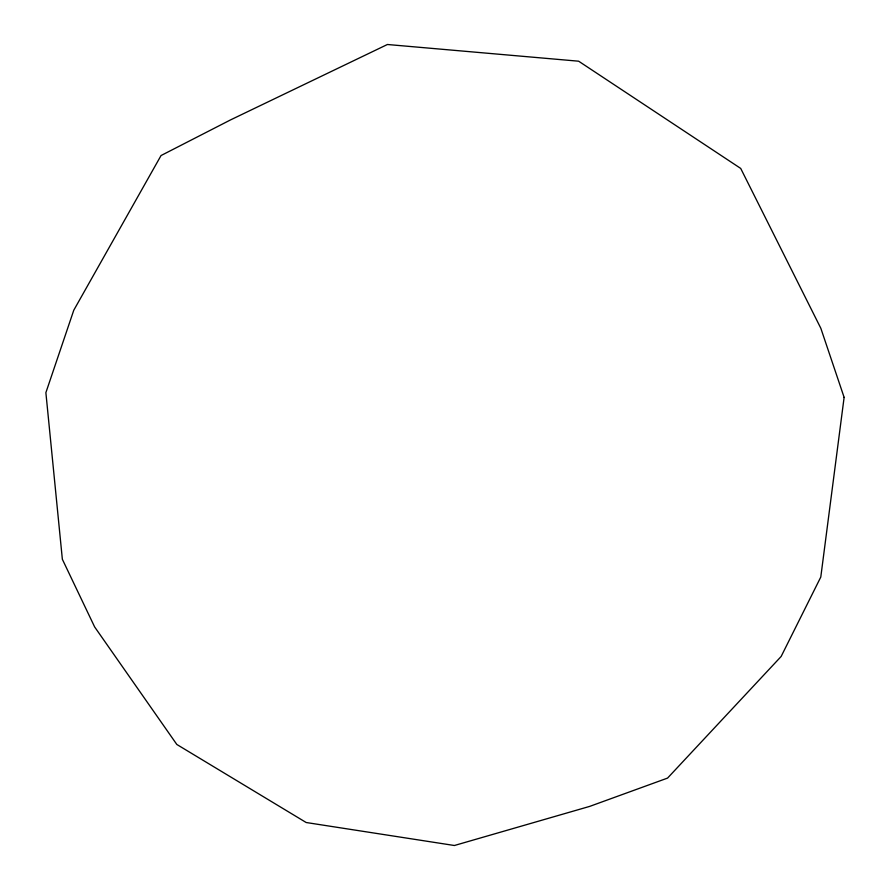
<?xml version="1.0" encoding="UTF-8"?>
<svg xmlns="http://www.w3.org/2000/svg" width="890" height="890" viewBox="0 0 890 890"><rect width="100%" height="100%" fill="white"/><g stroke="black" fill="none" stroke-linecap="round" stroke-linejoin="round"><path stroke-width="1.33" d="M844.12 397.363L820.791 577.043L781.142 656.464L667.567 778.094L589.681 806.396L454.389 845.5L306.182 822.516L176.821 744.463L94.64 626.938L62.356 559.276L45.88 392.657L73.781 310.209L161.046 155.539L230.521 119.916L387.406 44.5L578.645 61.199L740.702 168.421L820.836 328.288L844.12 397.363"/></g></svg>
